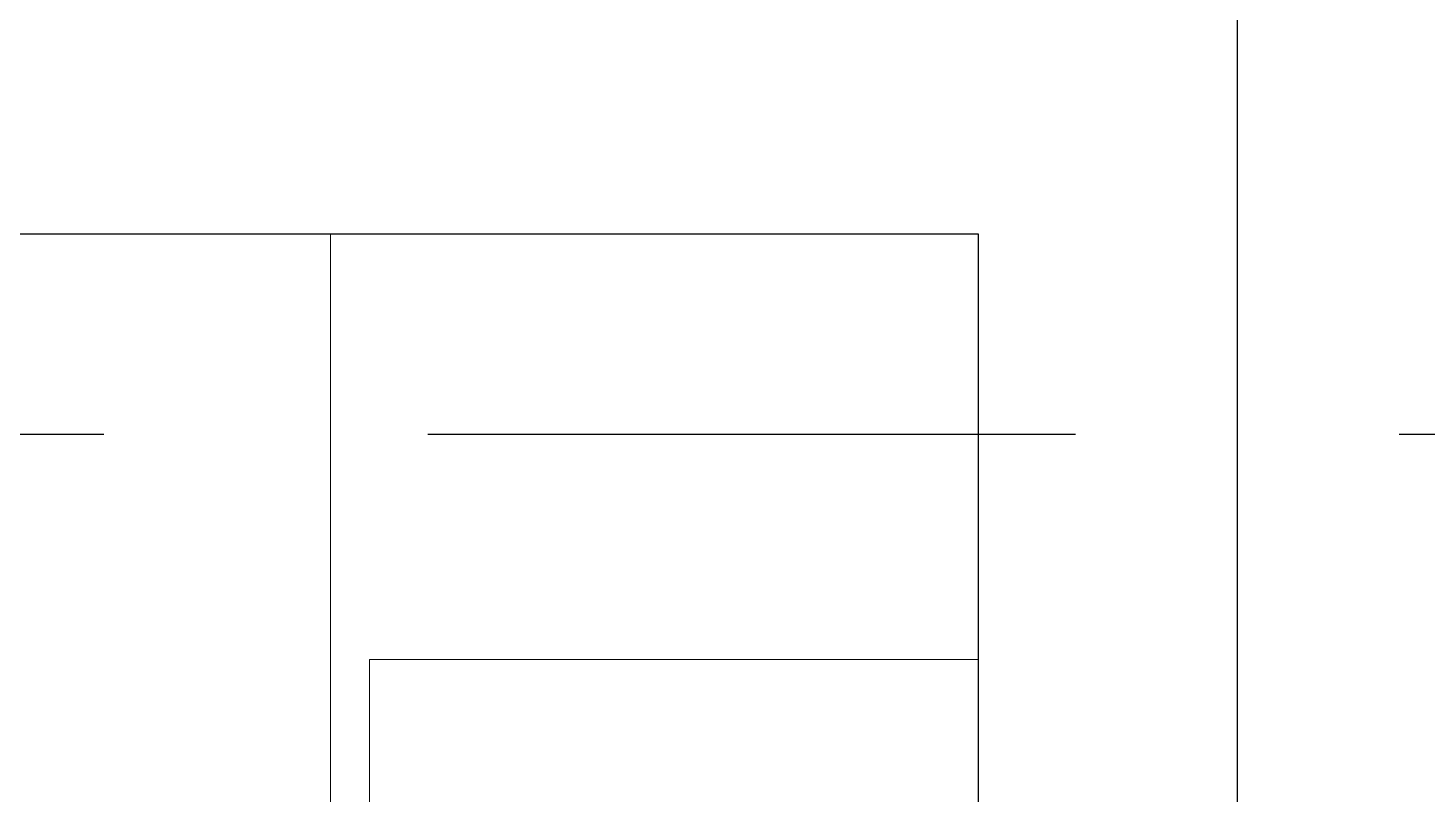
# Model space of a CAD drawing. Header units: metres. Extents: x 294 to 1101, y -498 to -355.
# Drawn here: x 552.808 to 553.889, y -387.47 to -386.879 of the extents above; entities that cross this region are included whole.
import ezdxf

# ---------------------------------------------------------------- set-up
doc = ezdxf.new("R2010")
doc.units = ezdxf.units.M
doc.linetypes.add('DASHED', pattern=[0.75, 0.5, -0.25])
doc.layers.add('fur', color=251, linetype='Continuous', lineweight=9)
doc.layers.add('text', color=3, linetype='Continuous')

# ---------------------------------------------------------------- blocks, each defined once
blk = doc.blocks.new('dfsdsf')
at = {"layer": 'fur'}
for p, q in [((144.3076, 54.8392), (145.2076, 54.8393)), ((144.3076, 54.3692), (144.3076, 54.8392)), ((144.4267, 54.3692), (144.3076, 54.3692))]:
    blk.add_line(p, q, dxfattribs=at)

msp = doc.modelspace()

# ---------------------------------------------------------------- linework, layer by layer
for p, q in [((553.7419, -386.8376), (553.7419, -391.3722)), ((552.2819, -387.0376), (553.5419, -387.0376)), ((553.5419, -387.0376), (553.5419, -388.6264))]:
    msp.add_line(p, q)
at = {"layer": 'fur'}
msp.add_line((553.0419, -387.0376), (553.0419, -388.6264), dxfattribs=at)
at = {"layer": 'text', "linetype": 'DASHED'}
msp.add_line((535.867, -387.1924), (554.7236, -387.1924), dxfattribs=at)

# ---------------------------------------------------------------- block references
at = {"layer": 'fur', "xscale": -1, "rotation": 90}
msp.add_blockref('dfsdsf', (607.9112, -243.0588), dxfattribs=at)

doc.saveas('drawing.dxf')
